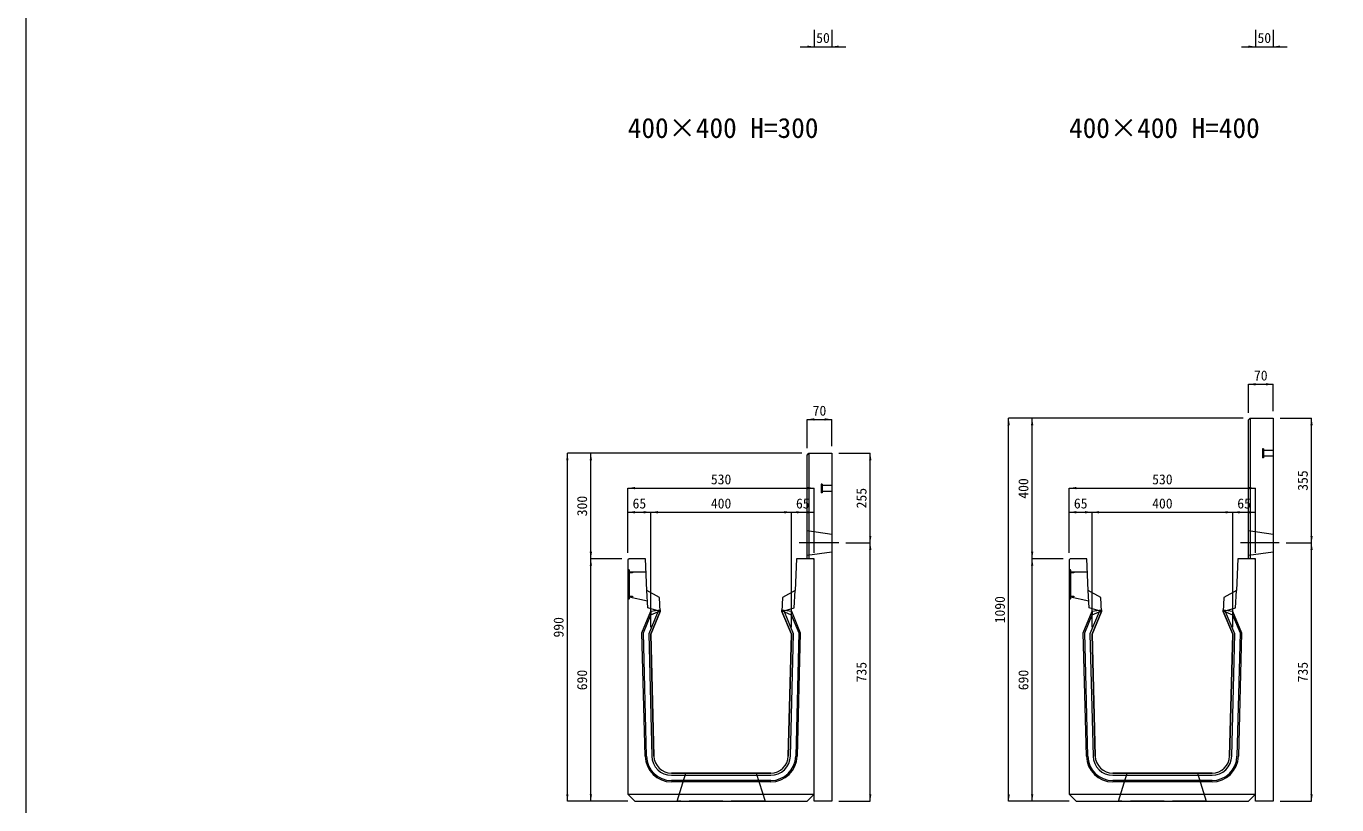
# Model space of a CAD drawing. Units: millimetres at full size; some dimension numbers follow another scale. Extents: x -7442 to 51876, y 9625 to 40052.
# Drawn here: x 20374 to 24104, y 34331 to 36546 of the extents above; entities that cross this region are included whole.
import ezdxf
from ezdxf.enums import TextEntityAlignment as Align

# ---------------------------------------------------------------- set-up
doc = ezdxf.new("R2010")
doc.units = ezdxf.units.MM
doc.header["$LTSCALE"] = 16
for name, pattern in [('DASHED', [7.5, 6, -1.5]), ('USER1', [13.5, 7.5, -6]), ('USER2', [285.75, 190.5, -31.75, 31.75, -31.75])]:
    doc.linetypes.add(name, pattern=pattern)
doc.layers.add('0_2', color=7, linetype='Continuous')
for name, color, linetype, lineweight in [('HOLE', 7, 'DASHED', 9), ('KIJUN', 5, 'Continuous', 9), ('WWAY', 5, 'Continuous', 9), ('寸法線', 7, 'Continuous', 9), ('本体', 2, 'Continuous', 13), ('補助線', 8, 'Continuous', 9), ('ｲﾝｻｰﾄ', 3, 'USER1', 9)]:
    doc.layers.add(name, color=color, linetype=linetype, lineweight=lineweight)
doc.styles.add('ＭＳ ゴシック', font='')
doc.styles.get('ＭＳ ゴシック').set_extended_font_data('MS Gothic')

# ---------------------------------------------------------------- blocks, each defined once
blk = doc.blocks.new('filled_arrow')
at = {"color": 0, "linetype": 'Continuous', "lineweight": -2}
blk.add_solid([(7.5, 1.25), (0, 0), (7.5, -1.25)], dxfattribs=at)

msp = doc.modelspace()

# ---------------------------------------------------------------- linework, layer by layer
at = {"layer": 'HOLE'}
for points in [[(22251.68, 34420.86), (22451.68, 34420.86), (22476.68, 34340.86), (22226.68, 34340.86)], [(23507.42, 34420.86), (23707.42, 34420.86), (23732.42, 34340.86), (23482.42, 34340.86)]]:
    msp.add_lwpolyline(points, close=True, dxfattribs=at)
at = {"layer": 'KIJUN'}
for p, q in [((22151.81, 34881.33), (22151.93, 34871.2)), ((22171.69, 34879.66), (22178.68, 34880.86)), ((22531.68, 34879.66), (22524.68, 34880.86)), ((22551.56, 34881.33), (22551.44, 34871.2)), ((23407.54, 34881.33), (23407.67, 34871.2)), ((23427.43, 34879.66), (23434.42, 34880.86)), ((23787.42, 34879.66), (23780.42, 34880.86)), ((23807.3, 34881.33), (23807.17, 34871.2)), ((22576.81, 34820.54), (22567.91, 34468.97)), ((23832.55, 34820.54), (23823.65, 34468.97)), ((22210.43, 34420.86), (22492.93, 34420.86)), ((22210.43, 34414.86), (22492.93, 34414.86)), ((22492.93, 34399.86), (22210.43, 34399.86)), ((22492.93, 34395.86), (22210.43, 34395.86)), ((23466.17, 34420.86), (23748.67, 34420.86)), ((23466.17, 34414.86), (23748.67, 34414.86)), ((23748.67, 34399.86), (23466.17, 34399.86)), ((23748.67, 34395.86), (23466.17, 34395.86))]:
    msp.add_line(p, q, dxfattribs=at)
at = {"layer": 'KIJUN', "color": 7, "lineweight": 13}
for p, q in [((22492.93, 34420.86), (22210.43, 34420.86)), ((23748.67, 34420.86), (23466.17, 34420.86))]:
    msp.add_line(p, q, dxfattribs=at)
at = {"layer": 'KIJUN', "color": 7}
for p, q in [((22086.68, 34360.86), (22616.68, 34360.86)), ((23342.42, 34360.86), (23872.42, 34360.86))]:
    msp.add_line(p, q, dxfattribs=at)
at = {"layer": 'KIJUN', "color": 7, "lineweight": 13}
for points in [[(22160.45, 34469.6), (22151.68, 34815.86), (22178.68, 34880.86), (22176.68, 34920.86), (22140.68, 34940.86), (22136.68, 35030.86), (22089.68, 35030.86), (22086.68, 35027.86), (22086.68, 34360.86), (22106.68, 34340.86), (22596.68, 34340.86)], [(22596.68, 34340.86), (22616.68, 34360.86), (22616.68, 35027.86), (22613.68, 35030.86), (22566.68, 35030.86), (22562.68, 34940.86), (22526.68, 34920.86), (22524.68, 34880.86), (22551.68, 34815.86), (22542.92, 34469.6)], [(23416.19, 34469.6), (23407.42, 34815.86), (23434.42, 34880.86), (23432.42, 34920.86), (23396.42, 34940.86), (23392.42, 35030.86), (23345.42, 35030.86), (23342.42, 35027.86), (23342.42, 34360.86), (23362.42, 34340.86), (23852.42, 34340.86)], [(23852.42, 34340.86), (23872.42, 34360.86), (23872.42, 35027.86), (23869.42, 35030.86), (23822.42, 35030.86), (23818.42, 34940.86), (23782.42, 34920.86), (23780.42, 34880.86), (23807.42, 34815.86), (23798.66, 34469.6)]]:
    msp.add_lwpolyline(points, dxfattribs=at)
at = {"layer": 'KIJUN', "color": 7, "linetype": 'DASHED', "lineweight": 13}
for points in [[(22178.68, 34880.86), (22143.35, 34890.86), (22140.68, 34940.86)], [(22524.68, 34880.86), (22560.02, 34890.86), (22562.68, 34940.86)], [(23434.42, 34880.86), (23399.09, 34890.86), (23396.42, 34940.86)], [(23780.42, 34880.86), (23815.76, 34890.86), (23818.42, 34940.86)]]:
    msp.add_lwpolyline(points, dxfattribs=at)
at = {"layer": 'KIJUN'}
for points in [[(22135.46, 34468.97), (22126.56, 34820.54), (22151.81, 34881.33), (22178.43, 34885.89), (22178.68, 34880.86), (22151.68, 34815.86), (22160.45, 34469.6)], [(22139.46, 34469.07), (22130.58, 34819.8), (22151.93, 34871.2)], [(22151.93, 34871.2), (22171.69, 34879.66), (22145.65, 34816.99), (22154.45, 34469.45)], [(22542.92, 34469.6), (22551.68, 34815.86), (22524.68, 34880.86), (22524.94, 34885.89), (22551.56, 34881.33), (22576.81, 34820.54)], [(22548.92, 34469.45), (22557.71, 34816.99), (22531.68, 34879.66), (22551.44, 34871.2), (22572.79, 34819.8), (22563.91, 34469.07)], [(23391.2, 34468.97), (23382.3, 34820.54), (23407.54, 34881.33), (23434.17, 34885.89), (23434.42, 34880.86), (23407.42, 34815.86), (23416.19, 34469.6)], [(23395.2, 34469.07), (23386.32, 34819.8), (23407.67, 34871.2)], [(23407.67, 34871.2), (23427.43, 34879.66), (23401.39, 34816.99), (23410.19, 34469.45)], [(23798.66, 34469.6), (23807.42, 34815.86), (23780.42, 34880.86), (23780.67, 34885.89), (23807.3, 34881.33), (23832.55, 34820.54)], [(23804.66, 34469.45), (23813.45, 34816.99), (23787.42, 34879.66), (23807.17, 34871.2), (23828.53, 34819.8), (23819.65, 34469.07)]]:
    msp.add_lwpolyline(points, dxfattribs=at)
for centre, radius, start, end in [((22210.43, 34470.86), 75, 181.45022, 270), ((22210.43, 34470.86), 71, 181.45022, 270), ((22210.43, 34470.86), 56, 181.45022, 270), ((22210.43, 34470.86), 50, 181.45022, 270), ((22492.93, 34470.86), 50, 270, 358.54978), ((22492.93, 34470.86), 56, 270, 358.54978), ((22492.93, 34470.86), 71, 270, 358.54978), ((22492.93, 34470.86), 75, 270, 358.54978), ((23466.17, 34470.86), 75, 181.45022, 270), ((23466.17, 34470.86), 71, 181.45022, 270), ((23466.17, 34470.86), 56, 181.45022, 270), ((23466.17, 34470.86), 50, 181.45022, 270), ((23748.67, 34470.86), 50, 270, 358.54978), ((23748.67, 34470.86), 56, 270, 358.54978), ((23748.67, 34470.86), 71, 270, 358.54978), ((23748.67, 34470.86), 75, 270, 358.54978)]:
    msp.add_arc(centre, radius, start, end, dxfattribs=at)
at = {"layer": 'KIJUN', "color": 7, "lineweight": 13}
for centre, start, end in [((22210.43, 34470.86), 181.45022, 270), ((22492.93, 34470.86), 270, 358.54978), ((23466.17, 34470.86), 181.45022, 270), ((23748.67, 34470.86), 270, 358.54978)]:
    msp.add_arc(centre, 50, start, end, dxfattribs=at)
at = {"layer": 'WWAY', "color": 7, "linetype": 'DASHED', "lineweight": 13}
for points in [[(22086.68, 35000.86), (22089.88, 34998.86), (22089.88, 34916.86), (22086.68, 34914.86)], [(22138.37, 34992.86), (22089.88, 34992.86), (22089.88, 34998.86), (22086.68, 35000.86)], [(23342.42, 35000.86), (23345.62, 34998.86), (23345.62, 34916.86), (23342.42, 34914.86)], [(23394.11, 34992.86), (23345.62, 34992.86), (23345.62, 34998.86), (23342.42, 35000.86)], [(22086.68, 34914.86), (22089.88, 34916.86), (22089.88, 34922.86), (22142.28, 34910.86)], [(23342.42, 34914.86), (23345.62, 34916.86), (23345.62, 34922.86), (23398.02, 34910.86)]]:
    msp.add_lwpolyline(points, dxfattribs=at)
at = {"layer": 'WWAY'}
for points in [[(22087.88, 34997.86), (22089.88, 34997.86), (22089.88, 34917.86), (22087.88, 34917.86)], [(22089.88, 34992.86), (22099.88, 34992.86), (22099.88, 34990.86), (22089.88, 34990.86)], [(23343.62, 34997.86), (23345.62, 34997.86), (23345.62, 34917.86), (23343.62, 34917.86)], [(23345.62, 34992.86), (23355.62, 34992.86), (23355.62, 34990.86), (23345.62, 34990.86)], [(22089.88, 34924.86), (22099.88, 34924.86), (22099.88, 34922.86), (22089.88, 34922.86)], [(23345.62, 34924.86), (23355.62, 34924.86), (23355.62, 34922.86), (23345.62, 34922.86)]]:
    msp.add_lwpolyline(points, close=True, dxfattribs=at)
at = {"layer": '寸法線'}
for p, q in [((22616.68, 36536.12), (22616.68, 36487.86)), ((22666.69, 36536.12), (22666.69, 36487.86)), ((23872.42, 36536.12), (23872.42, 36487.86)), ((23922.42, 36536.12), (23922.42, 36487.86)), ((22576.68, 36487.86), (22706.69, 36487.86)), ((23832.42, 36487.86), (23962.42, 36487.86)), ((23852.42, 35527.3), (23922.42, 35527.3)), ((23852.42, 35445.86), (23852.42, 35527.3)), ((23922.42, 35450.86), (23922.42, 35527.3)), ((23169.95, 34340.86), (23169.95, 35430.86)), ((23837.42, 35430.86), (23169.95, 35430.86)), ((23236.84, 35030.86), (23236.84, 35430.86)), ((23837.42, 35430.86), (23236.84, 35430.86)), ((23942.42, 35430.86), (24031.86, 35430.86)), ((24031.86, 35075.86), (24031.86, 35430.86)), ((22596.68, 35427.3), (22666.69, 35427.3)), ((22596.68, 35345.86), (22596.68, 35427.3)), ((22666.69, 35350.86), (22666.69, 35427.3)), ((21914.21, 34340.86), (21914.21, 35330.86)), ((22581.68, 35330.86), (21914.21, 35330.86)), ((21981.1, 35030.86), (21981.1, 35330.86)), ((22581.68, 35330.86), (21981.1, 35330.86)), ((22686.69, 35330.86), (22776.12, 35330.86)), ((22776.12, 35075.86), (22776.12, 35330.86)), ((22086.68, 35231.87), (22616.68, 35231.87)), ((22086.68, 35047.86), (22086.68, 35231.87)), ((22616.68, 35047.86), (22616.68, 35231.87)), ((23342.42, 35231.87), (23872.42, 35231.87)), ((23342.42, 35047.86), (23342.42, 35231.87)), ((23872.42, 35047.86), (23872.42, 35231.87)), ((22086.68, 35163.2), (22151.68, 35163.2)), ((22086.68, 35047.86), (22086.68, 35163.2)), ((22151.68, 35163.2), (22551.68, 35163.2)), ((22151.68, 34835.86), (22151.68, 35163.2)), ((22151.68, 34835.86), (22151.68, 35163.2)), ((22551.68, 34835.86), (22551.68, 35163.2)), ((22551.68, 35163.2), (22616.68, 35163.2)), ((22551.68, 34835.86), (22551.68, 35163.2)), ((22616.68, 35047.86), (22616.68, 35163.2)), ((23342.42, 35163.2), (23407.42, 35163.2)), ((23342.42, 35047.86), (23342.42, 35163.2)), ((23407.42, 35163.2), (23807.42, 35163.2)), ((23407.42, 34835.86), (23407.42, 35163.2)), ((23407.42, 34835.86), (23407.42, 35163.2)), ((23807.42, 34835.86), (23807.42, 35163.2)), ((23807.42, 35163.2), (23872.42, 35163.2)), ((23807.42, 34835.86), (23807.42, 35163.2)), ((23872.42, 35047.86), (23872.42, 35163.2)), ((22706.69, 35075.86), (22776.12, 35075.86)), ((22706.69, 35075.86), (22776.12, 35075.86)), ((22776.12, 34340.86), (22776.12, 35075.86)), ((23959.85, 35075.86), (24031.86, 35075.86)), ((23959.85, 35075.86), (24031.86, 35075.86)), ((24031.86, 34340.86), (24031.86, 35075.86)), ((21981.1, 34340.86), (21981.1, 35030.86)), ((22069.68, 35030.86), (21981.1, 35030.86)), ((22069.68, 35030.86), (21981.1, 35030.86)), ((23236.84, 34340.86), (23236.84, 35030.86)), ((23325.42, 35030.86), (23236.84, 35030.86)), ((23325.42, 35030.86), (23236.84, 35030.86)), ((22086.68, 34340.86), (21914.21, 34340.86)), ((22086.68, 34340.86), (21981.1, 34340.86)), ((22686.69, 34340.86), (22776.12, 34340.86)), ((23342.42, 34340.86), (23169.95, 34340.86)), ((23342.42, 34340.86), (23236.84, 34340.86)), ((23942.42, 34340.86), (24031.86, 34340.86))]:
    msp.add_line(p, q, dxfattribs=at)
at = {"layer": '寸法線', "linetype": 'USER2'}
for p, q in [((22686.69, 35075.86), (22573.75, 35075.86)), ((23939.85, 35075.86), (23829.48, 35075.86))]:
    msp.add_line(p, q, dxfattribs=at)
at = {"layer": '本体', "color": 4, "lineweight": 5}
for p, q in [((23857.42, 35430.86), (23857.42, 35030.86)), ((22601.68, 35330.86), (22601.68, 35030.86))]:
    msp.add_line(p, q, dxfattribs=at)
at = {"layer": '本体', "linetype": 'USER1', "lineweight": 9}
for p, q in [((22596.68, 35110.86), (22666.69, 35100.86)), ((23852.42, 35110.86), (23922.42, 35100.86)), ((22596.68, 35040.86), (22666.69, 35050.86)), ((23852.42, 35040.86), (23922.42, 35050.86))]:
    msp.add_line(p, q, dxfattribs=at)
at = {"layer": '本体'}
for points in [[(23852.42, 35425.86), (23857.42, 35430.86), (23922.42, 35430.86), (23922.42, 34340.86), (23872.42, 34340.86), (23872.42, 35030.86), (23852.42, 35030.86)], [(22596.68, 35325.86), (22601.68, 35330.86), (22666.69, 35330.86), (22666.69, 34340.86), (22616.68, 34340.86), (22616.68, 35030.86), (22596.68, 35030.86)]]:
    msp.add_lwpolyline(points, close=True, dxfattribs=at)
at = {"layer": '補助線', "color": 1, "lineweight": 13}
msp.add_lwpolyline([(20374.36, 38673.09), (33502.72, 38673.09), (33502.72, 30881.96), (20374.36, 30881.96)], close=True, dxfattribs=at)
at = {"layer": 'ｲﾝｻｰﾄ'}
for p, q in [((23892.42, 35343.36), (23892.42, 35318.36)), ((23895.42, 35343.36), (23892.42, 35343.36)), ((23895.42, 35318.36), (23892.42, 35318.36)), ((23895.42, 35343.36), (23895.42, 35318.36)), ((23922.42, 35339.36), (23895.42, 35339.36)), ((23922.42, 35322.36), (23895.42, 35322.36)), ((23922.42, 35339.36), (23922.42, 35322.36)), ((22636.68, 35243.36), (22636.68, 35218.36)), ((22639.68, 35243.36), (22636.68, 35243.36)), ((22639.68, 35243.36), (22639.68, 35218.36)), ((22639.68, 35218.36), (22636.68, 35218.36)), ((22666.69, 35239.36), (22639.68, 35239.36)), ((22666.69, 35222.36), (22639.68, 35222.36)), ((22666.69, 35239.36), (22666.69, 35222.36))]:
    msp.add_line(p, q, dxfattribs=at)

# ---------------------------------------------------------------- block references
at = {"layer": '寸法線', "xscale": 2.67, "yscale": 2.67}
for p, rotation in [((22616.68, 36487.86), 180), ((23872.42, 36487.86), 180), ((23922.42, 35527.3), 180), ((22666.69, 35427.3), 180), ((23169.95, 35430.86), 270), ((23236.84, 35430.86), 270), ((24031.86, 35430.86), 270), ((21914.21, 35330.86), 270), ((21981.1, 35330.86), 270), ((22776.12, 35330.86), 270), ((22616.68, 35231.87), 180), ((23872.42, 35231.87), 180), ((22151.68, 35163.2), 180), ((22551.68, 35163.2), 180), ((22616.68, 35163.2), 180), ((23407.42, 35163.2), 180), ((23807.42, 35163.2), 180), ((23872.42, 35163.2), 180), ((22776.12, 35075.86), 90), ((24031.86, 35075.86), 90), ((22776.12, 35075.86), 270), ((24031.86, 35075.86), 270), ((21981.1, 35030.86), 90), ((21981.1, 35030.86), 270), ((23236.84, 35030.86), 90), ((23236.84, 35030.86), 270), ((21914.21, 34340.86), 90), ((21981.1, 34340.86), 90), ((22776.12, 34340.86), 90), ((23169.95, 34340.86), 90), ((23236.84, 34340.86), 90), ((24031.86, 34340.86), 90)]:
    msp.add_blockref('filled_arrow', p, dxfattribs=dict(at, rotation=rotation))
for p in [(22666.69, 36487.86), (23922.42, 36487.86), (23852.42, 35527.3), (22596.68, 35427.3), (22086.68, 35231.87), (23342.42, 35231.87), (22086.68, 35163.2), (22151.68, 35163.2), (22551.68, 35163.2), (23342.42, 35163.2), (23407.42, 35163.2), (23807.42, 35163.2)]:
    msp.add_blockref('filled_arrow', p, dxfattribs=at)

# ---------------------------------------------------------------- texts
at = {"layer": '0_2', "style": 'ＭＳ ゴシック'}
for s, p in [('400×400 H=300', (22086.14, 36211.11)), ('400×400 H=400', (23341.87, 36211.11))]:
    msp.add_text(s, height=56.96, dxfattribs=at).set_placement(p, align=Align.BOTTOM_LEFT)
at = {"layer": '寸法線', "style": 'ＭＳ ゴシック'}
for s, p in [('50', (22641.68, 36512.86)), ('50', (23897.42, 36512.86)), ('70', (23887.42, 35552.3)), ('70', (22631.68, 35452.3)), ('530', (22351.68, 35256.87)), ('530', (23607.42, 35256.87)), ('65', (22119.18, 35188.2)), ('400', (22351.68, 35188.2)), ('65', (22584.18, 35188.2)), ('65', (23374.92, 35188.2)), ('400', (23607.42, 35188.2)), ('65', (23839.92, 35188.2))]:
    msp.add_text(s, height=28.48, dxfattribs=at).set_placement(p, align=Align.MIDDLE_CENTER)
for s, p in [('355', (24006.86, 35253.36)), ('400', (23211.84, 35230.86)), ('300', (21956.1, 35180.86)), ('255', (22751.12, 35203.36)), ('1090', (23144.95, 34885.86)), ('990', (21889.21, 34835.86)), ('735', (22751.12, 34708.36)), ('735', (24006.86, 34708.36)), ('690', (21956.1, 34685.86)), ('690', (23211.84, 34685.86))]:
    msp.add_text(s, height=28.48, rotation=90, dxfattribs=at).set_placement(p, align=Align.MIDDLE_CENTER)

doc.saveas('drawing.dxf')
